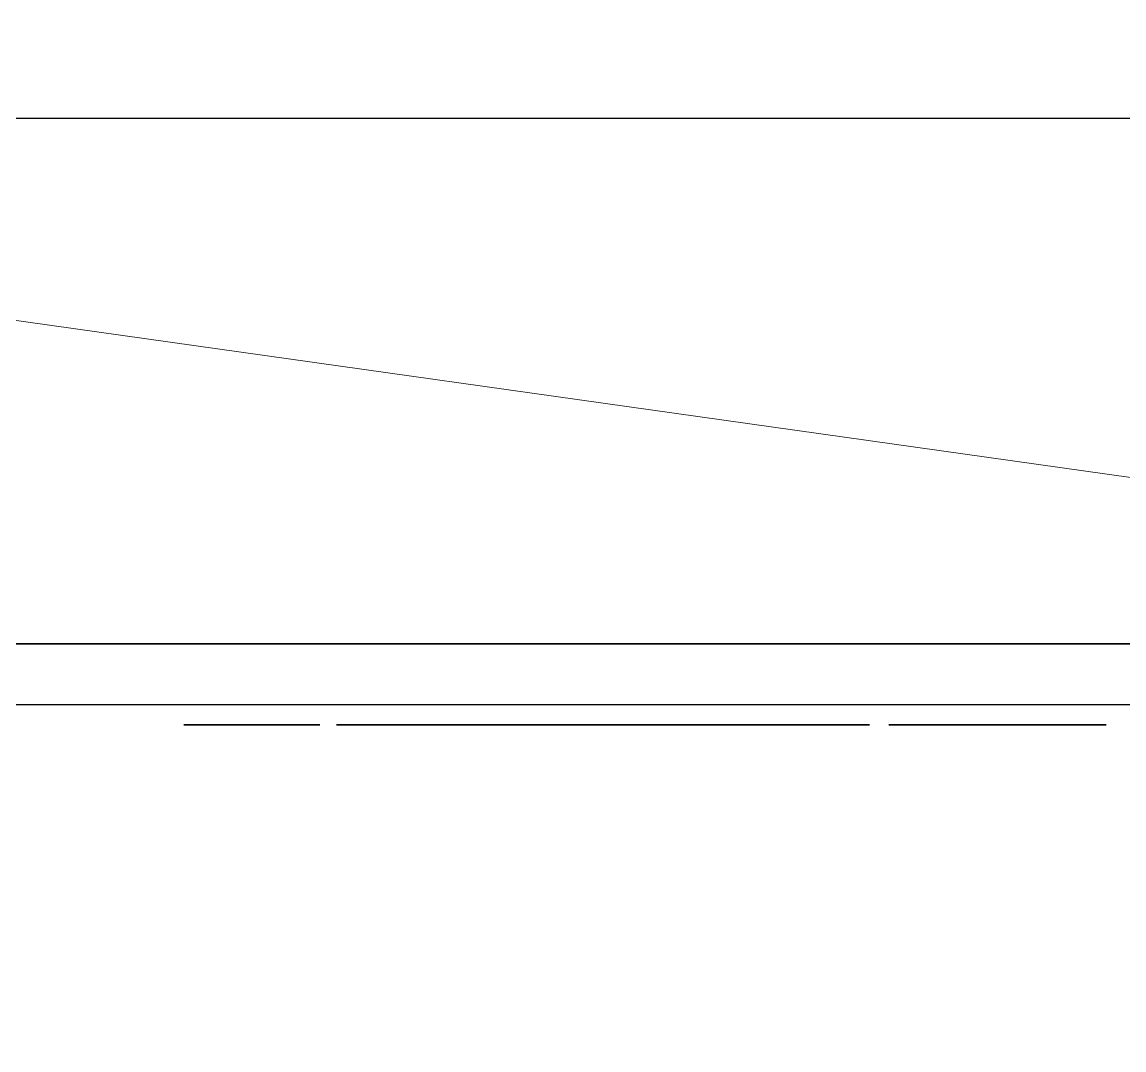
# Model space of a CAD drawing. Extents: x -225 to 1345, y -1183 to 75.
# Drawn here: x 122.6 to 212.7, y -925 to -841 of the extents above; entities that cross this region are included whole.
import ezdxf

# ---------------------------------------------------------------- set-up
doc = ezdxf.new("R2010")
doc.units = 0
doc.linetypes.add('Dash', pattern=[6, 3, -3])
for name, color, linetype in [('IQ_200_2D', 1, 'Continuous'), ('IQ_200_3D', 1, 'Continuous'), ('IQ_204_2D', 7, 'Continuous'), ('IQ_204_3D', 7, 'Continuous'), ('IQ_GRAY_3D', 252, 'Continuous'), ('IQ_WHITE_3D', 255, 'Continuous')]:
    doc.layers.add(name, color=color, linetype=linetype)

# ---------------------------------------------------------------- blocks, each defined once
blk = doc.blocks.new('RINSEV_INT')
at = {"layer": 'IQ_200_2D'}
blk.add_line((339, -848.891), (5, -848.891), dxfattribs=at)
blk.add_lwpolyline([(342, -737), (342, -867.397), (341.352, -868.683), (310.536, -891.488), (309.694, -891.8), (278.663, -891.8), (268.163, -896.8), (113.014, -896.8), (111.14, -901.3), (102.667, -901.3), (100.771, -925), (74.241, -925), (71.103, -923.893), (62.799, -917.201), (61.527, -901.3), (53.054, -901.3), (49.097, -891.8), (34.305, -891.8), (33.466, -891.489), (2.648, -868.683), (2, -867.397), (2, -737)], dxfattribs=at)
at = {"layer": 'IQ_204_2D'}
blk.add_line((278.663, -891.8), (49.097, -891.8), dxfattribs=at)
at = {"layer": 'IQ_200_3D'}
mesh = blk.add_polyface(dxfattribs=at)
corners = [(309.693, -891.8, 1785), (310.536, -891.488, 1785), (341.352, -868.683, 1785), (342, -867.397, 1785), (342, -851.891, 1785), (341.898, -851.115, 1785), (341.598, -850.391, 1785), (341.121, -849.77, 1785), (340.5, -849.293, 1785), (339.776, -848.993, 1785), (339, -848.891, 1785), (5, -848.891, 1785), (4.224, -848.993, 1785), (3.5, -849.293, 1785), (2.879, -849.77, 1785), (2.402, -850.391, 1785), (2.102, -851.115, 1785), (2, -851.891, 1785), (2, -867.397, 1785), (2.648, -868.683, 1785), (33.886, -891.8, 1785)]
mesh.append_faces([[corners[k] for k in face] for face in [(14, 12, 13)]], dxfattribs={"vtx0": -1})
mesh.append_faces([[corners[k] for k in face] for face in [(16, 11, 12), (11, 20, 0, 10)]], dxfattribs={"vtx0": -1, "vtx2": -1})
mesh.append_faces([[corners[k] for k in face] for face in [(11, 18, 19, 20), (10, 0, 1, 2), (10, 2, 3, 4)]], dxfattribs={"vtx0": -1, "vtx3": -1})
mesh.append_faces([[corners[k] for k in face] for face in [(17, 18, 11, 16)]], dxfattribs={"vtx1": -1, "vtx2": -1})
mesh.append_faces([[corners[k] for k in face] for face in [(4, 5, 6)]], dxfattribs={"vtx2": -1})
mesh.append_faces([[corners[k] for k in face] for face in [(14, 15, 16, 12), (8, 9, 10, 4), (6, 7, 8, 4)]], dxfattribs={"vtx2": -1, "vtx3": -1})
at = {"layer": 'IQ_200_3D', "lineweight": 18}
mesh = blk.add_polyface(dxfattribs=at)
corners = [(309.693, -891.8, 188), (33.886, -891.8, 188), (2.648, -868.683, 188), (2, -867.397, 188), (2, -851.891, 188), (2.102, -851.115, 188), (2.402, -850.391, 188), (2.879, -849.77, 188), (3.5, -849.293, 188), (4.224, -848.993, 188), (5, -848.891, 188), (339, -848.891, 188), (339.776, -848.993, 188), (340.5, -849.293, 188), (341.121, -849.77, 188), (341.598, -850.391, 188), (341.898, -851.115, 188), (342, -851.891, 188), (342, -867.397, 188), (341.352, -868.683, 188), (310.536, -891.488, 188)]
mesh.append_faces([[corners[k] for k in face] for face in [(9, 7, 8)]], dxfattribs={"vtx0": -1})
mesh.append_faces([[corners[k] for k in face] for face in [(5, 9, 10, 4), (0, 10, 11)]], dxfattribs={"vtx0": -1, "vtx2": -1})
mesh.append_faces([[corners[k] for k in face] for face in [(11, 19, 20, 0), (10, 0, 1, 2), (10, 2, 3, 4)]], dxfattribs={"vtx0": -1, "vtx3": -1})
mesh.append_faces([[corners[k] for k in face] for face in [(18, 19, 11, 17)]], dxfattribs={"vtx1": -1, "vtx2": -1})
mesh.append_faces([[corners[k] for k in face] for face in [(15, 16, 17)]], dxfattribs={"vtx2": -1})
mesh.append_faces([[corners[k] for k in face] for face in [(13, 14, 15, 17), (11, 12, 13, 17), (5, 6, 7, 9)]], dxfattribs={"vtx2": -1, "vtx3": -1})
mesh = blk.add_polyface(dxfattribs=at)
corners = [(339, -848.891, 1785), (339, -848.891, 188), (5, -848.891, 188), (5, -848.891, 1785)]
mesh.append_faces([[corners[k] for k in face] for face in [(0, 1, 2, 3)]])
mesh = blk.add_polyface(dxfattribs=at)
corners = [(309.693, -891.8, 1785), (33.886, -891.8, 1785), (33.886, -891.8, 188), (309.693, -891.8, 188), (67.094, -891.8, 982.98), (67.571, -891.8, 986.604), (68.97, -891.8, 989.98), (71.195, -891.8, 992.88), (74.094, -891.8, 995.105), (77.471, -891.8, 996.503), (81.094, -891.8, 996.98), (84.717, -891.8, 996.503), (88.094, -891.8, 995.105), (90.993, -891.8, 992.88), (93.218, -891.8, 989.98), (94.617, -891.8, 986.604), (95.094, -891.8, 982.98), (94.617, -891.8, 979.357), (93.218, -891.8, 975.98), (90.993, -891.8, 973.081), (88.094, -891.8, 970.856), (84.717, -891.8, 969.457), (81.094, -891.8, 968.98), (77.471, -891.8, 969.457), (74.094, -891.8, 970.856), (71.195, -891.8, 973.081), (68.97, -891.8, 975.98), (67.571, -891.8, 979.357), (95.094, -891.8, 1460.283), (94.617, -891.8, 1456.66), (93.218, -891.8, 1453.283), (90.993, -891.8, 1450.384), (88.094, -891.8, 1448.159), (84.717, -891.8, 1446.76), (81.094, -891.8, 1446.283), (77.471, -891.8, 1446.76), (74.094, -891.8, 1448.159), (71.195, -891.8, 1450.384), (68.97, -891.8, 1453.283), (67.571, -891.8, 1456.66), (67.094, -891.8, 1460.283), (67.571, -891.8, 1463.907), (68.97, -891.8, 1467.283), (71.195, -891.8, 1470.183), (74.094, -891.8, 1472.408), (77.471, -891.8, 1473.806), (81.094, -891.8, 1474.283), (84.717, -891.8, 1473.806), (88.094, -891.8, 1472.408), (90.993, -891.8, 1470.183), (93.218, -891.8, 1467.283), (94.617, -891.8, 1463.907)]
mesh.append_faces([[corners[k] for k in face] for face in [(42, 1, 41), (50, 0, 49), (48, 1, 47), (27, 2, 26), (26, 2, 25), (24, 2, 23), (18, 3, 17), (16, 0, 15)]], dxfattribs={"vtx0": -1, "vtx1": -1})
mesh.append_faces([[corners[k] for k in face] for face in [(0, 29, 15)]], dxfattribs={"vtx0": -1, "vtx1": -1, "vtx2": -1})
mesh.append_faces([[corners[k] for k in face] for face in [(4, 40, 1, 2)]], dxfattribs={"vtx0": -1, "vtx1": -1, "vtx3": -1})
mesh.append_faces([[corners[k] for k in face] for face in [(1, 42, 43), (1, 43, 44), (1, 46, 47), (48, 0, 1), (0, 50, 51), (0, 51, 28), (15, 29, 30), (2, 27, 4), (2, 21, 22), (3, 18, 19), (21, 2, 3)]], dxfattribs={"vtx0": -1, "vtx2": -1})
mesh.append_faces([[corners[k] for k in face] for face in [(45, 46, 1), (44, 45, 1), (40, 41, 1), (48, 49, 0), (28, 29, 0), (24, 25, 2), (22, 23, 2), (12, 13, 32), (20, 21, 3), (19, 20, 3), (16, 17, 3), (3, 0, 16)]], dxfattribs={"vtx1": -1, "vtx2": -1})
mesh.append_faces([[corners[k] for k in face] for face in [(39, 40, 4, 5), (37, 38, 6, 7), (35, 36, 8, 9), (36, 37, 7, 8), (38, 39, 5, 6), (33, 34, 10, 11), (32, 33, 11, 12), (30, 31, 14, 15), (31, 32, 13, 14), (34, 35, 9, 10)]], dxfattribs={"vtx1": -1, "vtx3": -1})
at = {"layer": 'IQ_200_3D', "linetype": 'Dash', "lineweight": 18, "transparency": 33554458}
mesh = blk.add_polyface(dxfattribs=at)
corners = [(309.693, -891.8, 1785), (309.693, -891.8, 188), (33.886, -891.8, 188), (33.886, -891.8, 1785)]
mesh.append_faces([[corners[k] for k in face] for face in [(0, 1, 2, 3)]])
at = {"layer": 'IQ_204_3D', "lineweight": 18}
mesh = blk.add_polyface(dxfattribs=at)
corners = [(68.505, -891.8, 1682), (72.043, -891.8, 1690.541), (80.584, -891.8, 1694.079), (266.584, -891.8, 1694.079), (275.125, -891.8, 1690.541), (278.663, -891.8, 1682), (278.663, -891.8, 1535), (275.125, -891.8, 1526.459), (266.584, -891.8, 1522.921), (80.584, -891.8, 1522.921), (72.043, -891.8, 1526.459), (68.505, -891.8, 1535)]
mesh.append_faces([[corners[k] for k in face] for face in [(9, 2, 3, 8)]], dxfattribs={"vtx0": -1, "vtx2": -1})
mesh.append_faces([[corners[k] for k in face] for face in [(0, 1, 2, 11)]], dxfattribs={"vtx2": -1})
mesh.append_faces([[corners[k] for k in face] for face in [(6, 7, 8, 3), (9, 10, 11, 2)]], dxfattribs={"vtx2": -1, "vtx3": -1})
mesh.append_faces([[corners[k] for k in face] for face in [(3, 4, 5, 6)]], dxfattribs={"vtx3": -1})
mesh = blk.add_polyface(dxfattribs=at)
corners = [(266.584, -891.8, 1522.921), (266.584, -896.8, 1533.421), (80.584, -896.8, 1533.421), (80.584, -891.8, 1522.921)]
mesh.append_faces([[corners[k] for k in face] for face in [(0, 1, 2, 3)]])
mesh = blk.add_polyface(dxfattribs=at)
corners = [(80.584, -891.8, 1694.079), (80.584, -896.8, 1683.579), (266.584, -896.8, 1683.579), (266.584, -891.8, 1694.079)]
mesh.append_faces([[corners[k] for k in face] for face in [(0, 1, 2, 3)]])
mesh = blk.add_polyface(dxfattribs=at)
corners = [(79.005, -896.8, 1558.421), (79.005, -896.8, 1535), (79.468, -896.8, 1533.884), (80.584, -896.8, 1533.421), (266.584, -896.8, 1533.421), (267.7, -896.8, 1533.884), (268.163, -896.8, 1535), (268.163, -896.8, 1558.421), (238.163, -896.8, 1558.421), (213.163, -896.8, 1548.421), (134.005, -896.8, 1548.421), (109.005, -896.8, 1558.421)]
mesh.append_faces([[corners[k] for k in face] for face in [(4, 9, 10, 3)]], dxfattribs={"vtx0": -1, "vtx2": -1})
mesh.append_faces([[corners[k] for k in face] for face in [(3, 10, 11, 0), (4, 7, 8, 9)]], dxfattribs={"vtx0": -1, "vtx3": -1})
mesh.append_faces([[corners[k] for k in face] for face in [(1, 2, 3, 0)]], dxfattribs={"vtx2": -1})
mesh.append_faces([[corners[k] for k in face] for face in [(4, 5, 6, 7)]], dxfattribs={"vtx3": -1})
mesh = blk.add_polyface(dxfattribs=at)
corners = [(79.005, -896.8, 1558.421), (109.005, -896.8, 1558.421), (134.005, -896.8, 1548.421), (213.163, -896.8, 1548.421), (238.163, -896.8, 1558.421), (268.163, -896.8, 1558.421), (268.163, -896.8, 1682), (267.7, -896.8, 1683.116), (266.584, -896.8, 1683.579), (80.584, -896.8, 1683.579), (79.468, -896.8, 1683.116), (79.005, -896.8, 1682), (126.069, -896.8, 1663.123), (220.983, -896.8, 1663.123), (220.983, -896.8, 1610.773), (126.069, -896.8, 1610.773)]
mesh.append_faces([[corners[k] for k in face] for face in [(1, 15, 0)]], dxfattribs={"vtx0": -1, "vtx1": -1})
mesh.append_faces([[corners[k] for k in face] for face in [(9, 12, 13, 8), (15, 1, 2, 14)]], dxfattribs={"vtx0": -1, "vtx2": -1})
mesh.append_faces([[corners[k] for k in face] for face in [(14, 4, 5, 6)]], dxfattribs={"vtx0": -1, "vtx3": -1})
mesh.append_faces([[corners[k] for k in face] for face in [(7, 8, 6)]], dxfattribs={"vtx1": -1})
mesh.append_faces([[corners[k] for k in face] for face in [(3, 4, 14, 2)]], dxfattribs={"vtx1": -1, "vtx2": -1})
mesh.append_faces([[corners[k] for k in face] for face in [(13, 14, 6, 8)]], dxfattribs={"vtx1": -1, "vtx2": -1, "vtx3": -1})
mesh.append_faces([[corners[k] for k in face] for face in [(15, 12, 11, 0)]], dxfattribs={"vtx1": -1, "vtx3": -1})
mesh.append_faces([[corners[k] for k in face] for face in [(9, 10, 11, 12)]], dxfattribs={"vtx2": -1, "vtx3": -1})
at = {"layer": 'IQ_GRAY_3D', "lineweight": 18}
mesh = blk.add_polyface(dxfattribs=at)
corners = [(126.069, -896.8, 1610.773), (220.983, -896.8, 1610.773), (220.983, -896.8, 1663.123), (126.069, -896.8, 1663.123)]
mesh.append_faces([[corners[k] for k in face] for face in [(0, 1, 2, 3)]])
at = {"layer": 'IQ_WHITE_3D'}
mesh = blk.add_polyface(dxfattribs=at)
corners = [(137.922, -898.444, 1576.005), (137.922, -898.444, 1578.843), (135.856, -898.444, 1580.787), (135.856, -898.444, 1572.128), (143.292, -898.444, 1580.787), (143.292, -898.444, 1578.843), (137.922, -898.444, 1572.338), (137.922, -898.444, 1574.055), (137.967, -898.444, 1571.959), (135.97, -898.444, 1571.263), (142.971, -898.444, 1576.005), (142.971, -898.444, 1574.055), (138.101, -898.444, 1571.6), (136.304, -898.444, 1570.457), (138.314, -898.444, 1571.283), (136.835, -898.444, 1569.765), (137.527, -898.444, 1569.234), (138.596, -898.444, 1571.026), (138.333, -898.444, 1568.9), (138.931, -898.444, 1570.841), (139.299, -898.444, 1570.74), (139.197, -898.444, 1568.787), (143.436, -898.444, 1568.787), (139.681, -898.444, 1570.729), (143.436, -898.444, 1570.729), (146.971, -898.444, 1568.787), (146.971, -898.444, 1580.787), (144.904, -898.444, 1580.787), (144.904, -898.444, 1568.787), (150.441, -898.444, 1574.072), (148.535, -898.444, 1574.701), (148.329, -898.444, 1573.67), (148.376, -898.444, 1572.619), (150.389, -898.444, 1572.619), (148.515, -898.444, 1571.558), (150.416, -898.444, 1572.155), (138.3, -898.444, 1563.648), (137.986, -898.444, 1563.77), (138.51, -898.444, 1561.37), (138.745, -898.444, 1561.612), (138.575, -898.444, 1563.454), (138.914, -898.444, 1561.904), (138.223, -898.444, 1561.193), (137.651, -898.444, 1563.812), (137.902, -898.444, 1561.091), (138.945, -898.444, 1562.895), (138.795, -898.444, 1563.197), (139.006, -898.444, 1562.229), (139.017, -898.444, 1562.566), (136.905, -898.444, 1561.091), (136.003, -898.444, 1563.812), (136.003, -898.444, 1559.662), (136.905, -898.444, 1559.662), (144.838, -898.444, 1563.634), (144.512, -898.444, 1563.767), (145.01, -898.444, 1561.412), (145.12, -898.444, 1563.422), (144.163, -898.444, 1563.812), (144.261, -898.444, 1561.091), (145.479, -898.444, 1562.822), (145.338, -898.444, 1563.145), (145.532, -898.444, 1562.474), (145.401, -898.444, 1561.879), (145.503, -898.444, 1562.168), (145.234, -898.444, 1561.622), (143.388, -898.444, 1561.091), (142.486, -898.444, 1563.812), (142.486, -898.444, 1559.662), (143.388, -898.444, 1559.662), (144.858, -898.444, 1559.662), (145.826, -898.444, 1559.662), (149.803, -898.444, 1562.091), (149.258, -898.444, 1562.814), (149.043, -898.444, 1562.295), (149.757, -898.444, 1561.737), (148.969, -898.444, 1561.737), (149.803, -898.444, 1561.383), (149.043, -898.444, 1561.179)]
mesh.append_faces([[corners[k] for k in face] for face in [(25, 26, 27, 28)]])
mesh.append_faces([[corners[k] for k in face] for face in [(44, 43, 49), (58, 57, 65)]], dxfattribs={"vtx0": -1, "vtx1": -1})
mesh.append_faces([[corners[k] for k in face] for face in [(9, 12, 8), (13, 14, 12, 9), (14, 13, 15), (29, 30, 31), (42, 37, 43, 44), (55, 60, 56), (71, 72, 73, 74), (75, 76, 74, 73), (76, 75, 77)]], dxfattribs={"vtx0": -1, "vtx2": -1})
mesh.append_faces([[corners[k] for k in face] for face in [(3, 6, 7, 0), (55, 54, 57, 58)]], dxfattribs={"vtx0": -1, "vtx2": -1, "vtx3": -1})
mesh.append_faces([[corners[k] for k in face] for face in [(49, 43, 50, 51), (65, 57, 66, 67)]], dxfattribs={"vtx0": -1, "vtx3": -1})
mesh.append_faces([[corners[k] for k in face] for face in [(4, 2, 1, 5), (10, 0, 7, 11), (45, 46, 47, 48)]], dxfattribs={"vtx1": -1})
mesh.append_faces([[corners[k] for k in face] for face in [(42, 38, 37), (53, 54, 55, 56), (59, 60, 55, 61), (55, 64, 61)]], dxfattribs={"vtx1": -1, "vtx2": -1})
mesh.append_faces([[corners[k] for k in face] for face in [(31, 32, 33, 29)]], dxfattribs={"vtx1": -1, "vtx2": -1, "vtx3": -1})
mesh.append_faces([[corners[k] for k in face] for face in [(0, 1, 2, 3), (8, 6, 3, 9), (15, 16, 17, 14), (16, 18, 19, 17), (20, 19, 18, 21), (21, 22, 23, 20), (32, 34, 35, 33), (36, 37, 38, 39), (40, 36, 39, 41), (46, 40, 41, 47)]], dxfattribs={"vtx1": -1, "vtx3": -1})
mesh.append_faces([[corners[k] for k in face] for face in [(22, 24, 23), (51, 52, 49), (62, 63, 61, 64), (67, 68, 65), (69, 70, 55, 58)]], dxfattribs={"vtx2": -1})
mesh = blk.add_polyface(dxfattribs=at)
corners = [(151.86, -898.444, 1575.804), (152.424, -898.444, 1575.951), (151.446, -898.444, 1577.528), (150.48, -898.444, 1577.109), (153.007, -898.444, 1575.953), (152.483, -898.444, 1577.704), (153.485, -898.444, 1577.696), (149.643, -898.444, 1576.473), (151.351, -898.444, 1575.521), (150.618, -898.444, 1574.627), (148.982, -898.444, 1575.654), (148.535, -898.444, 1574.701), (150.441, -898.444, 1574.072), (150.928, -898.444, 1575.12), (153.451, -898.444, 1575.927), (154.459, -898.444, 1577.456), (155.095, -898.444, 1574.072), (150.389, -898.444, 1572.619), (157.172, -898.444, 1572.619), (150.549, -898.444, 1571.71), (150.416, -898.444, 1572.155), (148.515, -898.444, 1571.558), (148.925, -898.444, 1570.57), (150.78, -898.444, 1571.307), (149.576, -898.444, 1569.721), (151.097, -898.444, 1570.968), (150.424, -898.444, 1569.07), (151.484, -898.444, 1570.711), (151.412, -898.444, 1568.661), (151.919, -898.444, 1570.549), (153.411, -898.444, 1570.325), (152.651, -898.444, 1570.343), (152.473, -898.444, 1568.521), (153.619, -898.444, 1568.561), (150.441, -898.444, 1562.922), (150.771, -898.444, 1563.058), (150.567, -898.444, 1563.819), (150.047, -898.444, 1563.603), (151.125, -898.444, 1563.105), (151.125, -898.444, 1563.892), (151.479, -898.444, 1563.058), (149.6, -898.444, 1563.261), (150.157, -898.444, 1562.704), (149.258, -898.444, 1562.814), (149.803, -898.444, 1562.091), (149.94, -898.444, 1562.421), (151.809, -898.444, 1562.922), (151.683, -898.444, 1563.819), (152.202, -898.444, 1563.603), (152.092, -898.444, 1562.704), (152.649, -898.444, 1563.261), (152.309, -898.444, 1562.421), (152.991, -898.444, 1562.814), (152.446, -898.444, 1562.091), (153.207, -898.444, 1562.295), (153.28, -898.444, 1561.737), (152.493, -898.444, 1561.737), (153.207, -898.444, 1561.179), (152.446, -898.444, 1561.383), (149.258, -898.444, 1560.659), (149.94, -898.444, 1561.053), (149.803, -898.444, 1561.383), (149.043, -898.444, 1561.179), (150.157, -898.444, 1560.769), (149.6, -898.444, 1560.213), (150.047, -898.444, 1559.87), (150.441, -898.444, 1560.552), (150.567, -898.444, 1559.655), (150.771, -898.444, 1560.415), (151.125, -898.444, 1559.581), (151.125, -898.444, 1560.369), (152.309, -898.444, 1561.053), (152.092, -898.444, 1560.769), (152.649, -898.444, 1560.213), (152.991, -898.444, 1560.659), (151.809, -898.444, 1560.552), (152.202, -898.444, 1559.87), (151.683, -898.444, 1559.655), (151.479, -898.444, 1560.415)]
mesh.append_faces([[corners[k] for k in face] for face in [(5, 4, 6), (47, 46, 48), (63, 65, 66), (64, 60, 59)]], dxfattribs={"vtx0": -1, "vtx1": -1})
mesh.append_faces([[corners[k] for k in face] for face in [(9, 10, 11, 12), (14, 15, 6, 4), (23, 22, 24, 25), (25, 24, 26, 27), (28, 29, 27, 26), (22, 23, 19), (38, 39, 36, 35), (39, 38, 40), (43, 44, 45), (49, 50, 48, 46), (51, 52, 50, 49), (53, 54, 52, 51), (59, 60, 61, 62), (67, 68, 66, 65), (68, 67, 69, 70), (77, 78, 70, 69), (78, 77, 76, 75)]], dxfattribs={"vtx0": -1, "vtx2": -1})
mesh.append_faces([[corners[k] for k in face] for face in [(9, 13, 10)]], dxfattribs={"vtx1": -1, "vtx2": -1})
mesh.append_faces([[corners[k] for k in face] for face in [(0, 1, 2, 3), (1, 4, 5, 2), (3, 7, 8, 0), (13, 8, 7, 10), (16, 12, 17, 18), (19, 20, 21, 22), (30, 31, 32, 33), (31, 29, 28, 32), (34, 35, 36, 37), (37, 41, 42, 34), (45, 42, 41, 43), (40, 46, 47, 39), (55, 54, 53, 56), (57, 55, 56, 58), (63, 60, 64, 65), (71, 72, 73, 74), (74, 57, 58, 71), (72, 75, 76, 73)]], dxfattribs={"vtx1": -1, "vtx3": -1})
mesh = blk.add_polyface(dxfattribs=at)
corners = [(154.459, -898.444, 1577.456), (153.451, -898.444, 1575.927), (153.879, -898.444, 1575.803), (154.268, -898.444, 1575.586), (155.35, -898.444, 1576.998), (154.599, -898.444, 1575.288), (156.111, -898.444, 1576.345), (154.855, -898.444, 1574.924), (156.7, -898.444, 1575.534), (157.085, -898.444, 1574.608), (155.023, -898.444, 1574.511), (155.095, -898.444, 1574.072), (157.245, -898.444, 1573.618), (157.172, -898.444, 1572.619), (154.826, -898.444, 1570.845), (154.151, -898.444, 1570.496), (155.744, -898.444, 1569.385), (156.618, -898.444, 1570.127), (155.394, -898.444, 1571.351), (154.728, -898.444, 1568.854), (153.411, -898.444, 1570.325), (153.619, -898.444, 1568.561), (160.814, -898.444, 1574.818), (161.211, -898.444, 1575.239), (159.905, -898.444, 1576.663), (159.161, -898.444, 1575.865), (161.691, -898.444, 1575.561), (160.814, -898.444, 1577.265), (161.838, -898.444, 1577.64), (162.415, -898.444, 1575.823), (158.624, -898.444, 1574.916), (158.322, -898.444, 1573.868), (160.346, -898.444, 1573.768), (160.52, -898.444, 1574.32), (160.299, -898.444, 1573.191), (158.308, -898.444, 1572.676), (163.182, -898.444, 1575.889), (163.931, -898.444, 1577.701), (162.922, -898.444, 1577.765), (158.596, -898.444, 1571.52), (160.381, -898.444, 1572.619), (160.587, -898.444, 1571.963), (159.166, -898.444, 1570.473), (160.951, -898.444, 1571.38), (159.982, -898.444, 1569.604), (161.449, -898.444, 1570.907), (160.991, -898.444, 1568.969), (162.05, -898.444, 1570.574), (164.485, -898.444, 1568.79), (164.067, -898.444, 1570.579), (163.403, -898.444, 1570.405), (163.317, -898.444, 1568.548), (162.127, -898.444, 1568.61), (162.715, -898.444, 1570.403), (159.415, -898.444, 1563.812), (156.823, -898.444, 1563.812), (157.703, -898.444, 1562.918), (159.415, -898.444, 1562.918), (157.703, -898.444, 1562.042), (156.823, -898.444, 1559.662), (157.703, -898.444, 1559.662), (157.703, -898.444, 1561.112), (159.265, -898.444, 1561.112), (159.265, -898.444, 1562.042), (163.768, -898.444, 1562.211), (163.768, -898.444, 1563.028), (162.915, -898.444, 1563.812), (162.915, -898.444, 1561.01), (163.749, -898.444, 1561.223), (163.768, -898.444, 1561.427), (163.78, -898.444, 1561.021), (162.945, -898.444, 1560.711), (163.859, -898.444, 1560.832), (163.041, -898.444, 1560.428), (163.198, -898.444, 1560.172), (163.98, -898.444, 1560.668), (164.138, -898.444, 1560.537), (163.409, -898.444, 1559.959), (163.662, -898.444, 1559.798), (163.944, -898.444, 1559.699)]
mesh.append_faces([[corners[k] for k in face] for face in [(58, 61, 62, 63)]], dxfattribs={"vtx0": -1})
mesh.append_faces([[corners[k] for k in face] for face in [(53, 51, 50)]], dxfattribs={"vtx0": -1, "vtx1": -1})
mesh.append_faces([[corners[k] for k in face] for face in [(0, 1, 2), (3, 4, 0, 2), (5, 6, 4, 3), (7, 8, 6, 5), (8, 7, 10), (20, 21, 19), (36, 37, 38, 29), (43, 42, 44, 45), (45, 44, 46, 47), (42, 43, 41), (48, 49, 50, 51), (47, 46, 52), (72, 73, 74, 75), (75, 74, 77, 76)]], dxfattribs={"vtx0": -1, "vtx2": -1})
mesh.append_faces([[corners[k] for k in face] for face in [(67, 68, 69, 64)]], dxfattribs={"vtx0": -1, "vtx2": -1, "vtx3": -1})
mesh.append_faces([[corners[k] for k in face] for face in [(76, 77, 78, 79)]], dxfattribs={"vtx0": -1, "vtx3": -1})
mesh.append_faces([[corners[k] for k in face] for face in [(18, 14, 17), (54, 55, 56, 57)]], dxfattribs={"vtx1": -1})
mesh.append_faces([[corners[k] for k in face] for face in [(12, 9, 11, 13), (38, 28, 29)]], dxfattribs={"vtx1": -1, "vtx2": -1})
mesh.append_faces([[corners[k] for k in face] for face in [(9, 8, 10, 11), (14, 15, 16, 17), (19, 16, 15, 20), (22, 23, 24, 25), (23, 26, 27, 24), (28, 27, 26, 29), (30, 31, 32, 33), (33, 22, 25, 30), (34, 32, 31, 35), (35, 39, 40, 34), (41, 40, 39, 42), (52, 51, 53, 47), (58, 56, 55, 59), (64, 65, 66, 67), (70, 68, 67, 71), (72, 70, 71, 73)]], dxfattribs={"vtx1": -1, "vtx3": -1})
mesh.append_faces([[corners[k] for k in face] for face in [(59, 60, 61, 58)]], dxfattribs={"vtx2": -1, "vtx3": -1})
mesh = blk.add_polyface(dxfattribs=at)
corners = [(163.94, -898.444, 1575.755), (164.9, -898.444, 1577.413), (163.931, -898.444, 1577.701), (163.182, -898.444, 1575.889), (164.638, -898.444, 1575.431), (165.78, -898.444, 1576.916), (165.229, -898.444, 1574.937), (166.527, -898.444, 1576.235), (164.667, -898.444, 1570.914), (164.067, -898.444, 1570.579), (165.553, -898.444, 1569.318), (166.454, -898.444, 1570.099), (165.163, -898.444, 1571.389), (164.485, -898.444, 1568.79), (169.864, -898.444, 1580.787), (167.797, -898.444, 1580.787), (169.864, -898.444, 1577.466), (167.797, -898.444, 1572.586), (169.864, -898.444, 1575.588), (169.864, -898.444, 1572.619), (167.975, -898.444, 1571.356), (169.963, -898.444, 1571.848), (169.869, -898.444, 1572.227), (170.141, -898.444, 1571.499), (168.436, -898.444, 1570.201), (170.393, -898.444, 1571.2), (168.948, -898.444, 1569.637), (169.569, -898.444, 1569.196), (170.706, -898.444, 1570.966), (170.27, -898.444, 1568.898), (171.045, -898.444, 1570.811), (165.541, -898.444, 1563.812), (162.915, -898.444, 1563.812), (163.768, -898.444, 1563.028), (165.541, -898.444, 1563.028), (163.768, -898.444, 1562.211), (163.768, -898.444, 1561.427), (165.426, -898.444, 1561.427), (165.426, -898.444, 1562.211), (164.322, -898.444, 1560.449), (164.242, -898.444, 1559.665), (165.582, -898.444, 1559.665), (165.582, -898.444, 1560.449), (164.138, -898.444, 1560.537), (163.944, -898.444, 1559.699), (170.099, -898.444, 1562.952), (169.552, -898.444, 1563.55), (169.308, -898.444, 1563.324), (170.052, -898.444, 1562.873), (169.203, -898.444, 1563.068), (170.027, -898.444, 1562.785), (170.15, -898.444, 1563.834), (169.837, -898.444, 1563.723), (170.241, -898.444, 1563.065), (170.328, -898.444, 1563.092), (170.163, -898.444, 1563.017), (169.159, -898.444, 1562.794), (170.023, -898.444, 1562.693), (169.178, -898.444, 1562.517), (169.259, -898.444, 1562.252), (170.041, -898.444, 1562.603), (169.398, -898.444, 1562.011), (170.081, -898.444, 1562.521), (169.588, -898.444, 1561.809), (170.14, -898.444, 1562.451), (170.214, -898.444, 1562.397), (169.818, -898.444, 1561.655), (170.419, -898.444, 1563.098), (170.662, -898.444, 1563.07), (170.48, -898.444, 1563.881), (170.33, -898.444, 1561.485), (170.769, -898.444, 1562.186), (170.298, -898.444, 1562.362), (169.668, -898.444, 1560.884), (169.584, -898.444, 1561.076), (168.858, -898.444, 1560.737), (169.012, -898.444, 1560.39), (169.79, -898.444, 1560.715), (169.244, -898.444, 1560.09), (169.946, -898.444, 1560.576), (169.541, -898.444, 1559.852), (170.127, -898.444, 1560.472), (169.853, -898.444, 1559.7), (170.317, -898.444, 1560.399), (170.189, -898.444, 1559.613), (170.536, -898.444, 1559.596), (170.518, -898.444, 1560.373)]
mesh.append_faces([[corners[k] for k in face] for face in [(35, 36, 37, 38), (39, 40, 41, 42)]], dxfattribs={"vtx0": -1})
mesh.append_faces([[corners[k] for k in face] for face in [(18, 17, 19), (19, 17, 22), (67, 51, 54), (65, 66, 72)]], dxfattribs={"vtx0": -1, "vtx1": -1})
mesh.append_faces([[corners[k] for k in face] for face in [(17, 18, 16, 15)]], dxfattribs={"vtx0": -1, "vtx1": -1, "vtx2": -1})
mesh.append_faces([[corners[k] for k in face] for face in [(0, 1, 2, 3), (4, 5, 1, 0), (9, 13, 10), (20, 21, 22, 17), (27, 28, 25, 26), (28, 27, 29, 30), (45, 46, 47, 48), (48, 47, 49, 50), (55, 52, 46, 45), (50, 49, 56, 57), (57, 56, 58), (70, 71, 72, 66), (52, 55, 53)]], dxfattribs={"vtx0": -1, "vtx2": -1})
mesh.append_faces([[corners[k] for k in face] for face in [(12, 8, 11), (14, 15, 16), (31, 32, 33, 34)]], dxfattribs={"vtx1": -1})
mesh.append_faces([[corners[k] for k in face] for face in [(8, 9, 10, 11), (23, 21, 20, 24), (25, 23, 24, 26), (39, 43, 44, 40), (51, 52, 53, 54), (58, 59, 60, 57), (59, 61, 62, 60), (61, 63, 64, 62), (65, 64, 63, 66), (67, 68, 69, 51), (77, 73, 76, 78), (79, 77, 78, 80), (81, 79, 80, 82), (83, 81, 82, 84), (84, 85, 86, 83)]], dxfattribs={"vtx1": -1, "vtx3": -1})
mesh.append_faces([[corners[k] for k in face] for face in [(6, 7, 5, 4)]], dxfattribs={"vtx2": -1})
mesh.append_faces([[corners[k] for k in face] for face in [(73, 74, 75, 76)]], dxfattribs={"vtx3": -1})
mesh = blk.add_polyface(dxfattribs=at)
corners = [(183.526, -898.444, 1604.523), (163.526, -898.444, 1604.523), (163.526, -898.444, 1584.55), (183.526, -898.444, 1584.55), (176.197, -898.444, 1585.572), (176.197, -898.444, 1603.543), (178.371, -898.444, 1602.559), (180.228, -898.444, 1601.059), (181.647, -898.444, 1599.139), (182.537, -898.444, 1596.925), (182.84, -898.444, 1594.557), (182.537, -898.444, 1592.19), (181.647, -898.444, 1589.975), (180.228, -898.444, 1588.056), (178.371, -898.444, 1586.556), (175.283, -898.444, 1602.241), (174.74, -898.444, 1600.375), (173.794, -898.444, 1598.677), (172.493, -898.444, 1597.234), (170.901, -898.444, 1596.119), (169.1, -898.444, 1595.388), (167.181, -898.444, 1595.078), (164.208, -898.444, 1595.078), (164.617, -898.444, 1597.293), (165.552, -898.444, 1599.343), (166.956, -898.444, 1601.105), (168.746, -898.444, 1602.473), (170.814, -898.444, 1603.366), (173.038, -898.444, 1603.729), (175.283, -898.444, 1603.543), (167.181, -898.444, 1594.036), (169.1, -898.444, 1593.727), (170.901, -898.444, 1592.996), (172.493, -898.444, 1591.88), (173.794, -898.444, 1590.437), (174.74, -898.444, 1588.739), (175.283, -898.444, 1586.873), (175.283, -898.444, 1585.341), (173.022, -898.444, 1585.217), (170.797, -898.444, 1585.635), (168.735, -898.444, 1586.569), (166.955, -898.444, 1587.967), (165.558, -898.444, 1589.748), (164.624, -898.444, 1591.811), (164.208, -898.444, 1594.036)]
mesh.append_faces([[corners[k] for k in face] for face in [(14, 3, 13), (41, 2, 40), (39, 2, 38), (9, 0, 8), (7, 0, 6), (6, 0, 5), (15, 5, 29), (21, 30, 20), (24, 1, 23)]], dxfattribs={"vtx0": -1, "vtx1": -1})
mesh.append_faces([[corners[k] for k in face] for face in [(4, 37, 3)]], dxfattribs={"vtx0": -1, "vtx1": -1, "vtx2": -1})
mesh.append_faces([[corners[k] for k in face] for face in [(3, 14, 4), (3, 37, 38, 2), (4, 36, 37), (17, 33, 34, 16), (3, 10, 11), (2, 41, 42), (2, 42, 43), (19, 32, 33, 18), (19, 31, 32), (20, 30, 31, 19), (0, 7, 8), (16, 4, 5, 15), (10, 3, 0), (1, 25, 26), (28, 0, 1)]], dxfattribs={"vtx0": -1, "vtx2": -1})
mesh.append_faces([[corners[k] for k in face] for face in [(12, 13, 3), (11, 12, 3), (39, 40, 2), (43, 44, 2), (9, 10, 0), (17, 18, 33), (22, 23, 1), (27, 28, 1), (26, 27, 1), (24, 25, 1), (34, 35, 16)]], dxfattribs={"vtx1": -1, "vtx2": -1})
mesh.append_faces([[corners[k] for k in face] for face in [(35, 36, 4, 16), (1, 2, 44, 22), (28, 29, 5, 0)]], dxfattribs={"vtx1": -1, "vtx2": -1, "vtx3": -1})
mesh.append_faces([[corners[k] for k in face] for face in [(44, 30, 21, 22)]], dxfattribs={"vtx1": -1, "vtx3": -1})
mesh = blk.add_polyface(dxfattribs=at)
corners = [(171.741, -898.444, 1577.466), (169.864, -898.444, 1577.466), (169.864, -898.444, 1575.588), (171.741, -898.444, 1575.588), (171.018, -898.444, 1568.758), (171.408, -898.444, 1570.728), (171.045, -898.444, 1570.811), (170.27, -898.444, 1568.898), (171.78, -898.444, 1568.781), (171.78, -898.444, 1570.718), (175.53, -898.444, 1577.466), (173.48, -898.444, 1577.466), (175.53, -898.444, 1576.215), (175.596, -898.444, 1573.932), (175.53, -898.444, 1573.349), (176.684, -898.444, 1575.376), (175.994, -898.444, 1576.791), (176.105, -898.444, 1574.981), (173.48, -898.444, 1568.787), (175.53, -898.444, 1568.787), (175.791, -898.444, 1574.485), (176.316, -898.444, 1562.952), (175.77, -898.444, 1563.55), (175.526, -898.444, 1563.324), (176.27, -898.444, 1562.873), (175.421, -898.444, 1563.068), (176.244, -898.444, 1562.785), (176.38, -898.444, 1563.017), (176.054, -898.444, 1563.723), (175.376, -898.444, 1562.794), (176.24, -898.444, 1562.693), (175.395, -898.444, 1562.517), (175.476, -898.444, 1562.252), (176.259, -898.444, 1562.603), (175.615, -898.444, 1562.011), (176.299, -898.444, 1562.521), (175.805, -898.444, 1561.809), (176.357, -898.444, 1562.451), (176.431, -898.444, 1562.397), (176.036, -898.444, 1561.655), (175.885, -898.444, 1560.884), (175.801, -898.444, 1561.076), (175.075, -898.444, 1560.737), (175.23, -898.444, 1560.39), (176.008, -898.444, 1560.715), (175.462, -898.444, 1560.09), (176.163, -898.444, 1560.576), (175.758, -898.444, 1559.852), (176.345, -898.444, 1560.472), (176.07, -898.444, 1559.7), (171.176, -898.444, 1563.737), (170.837, -898.444, 1563.851), (170.662, -898.444, 1563.07), (170.89, -898.444, 1562.985), (171.726, -898.444, 1563.286), (171.478, -898.444, 1563.545), (171.091, -898.444, 1562.846), (171.252, -898.444, 1562.663), (170.48, -898.444, 1563.881), (170.815, -898.444, 1561.25), (171.228, -898.444, 1561.981), (170.769, -898.444, 1562.186), (170.33, -898.444, 1561.485), (170.916, -898.444, 1561.205), (171.477, -898.444, 1561.834), (170.719, -898.444, 1560.395), (170.518, -898.444, 1560.373), (170.536, -898.444, 1559.596), (170.967, -898.444, 1559.66), (171.695, -898.444, 1561.644), (171.003, -898.444, 1561.136), (171.07, -898.444, 1561.047), (171.111, -898.444, 1560.944), (171.874, -898.444, 1561.416), (172.011, -898.444, 1560.852), (171.973, -898.444, 1561.142), (171.124, -898.444, 1560.834), (171.985, -898.444, 1560.561), (171.066, -898.444, 1560.621), (170.998, -898.444, 1560.533), (171.751, -898.444, 1560.029), (171.897, -898.444, 1560.282), (170.91, -898.444, 1560.465), (171.377, -898.444, 1559.807), (171.109, -898.444, 1560.723)]
mesh.append_faces([[corners[k] for k in face] for face in [(20, 12, 13), (78, 81, 84)]], dxfattribs={"vtx0": -1, "vtx1": -1})
mesh.append_faces([[corners[k] for k in face] for face in [(13, 12, 11, 14)]], dxfattribs={"vtx0": -1, "vtx1": -1, "vtx2": -1})
mesh.append_faces([[corners[k] for k in face] for face in [(4, 5, 6, 7), (15, 16, 12, 17), (21, 22, 23, 24), (24, 23, 25, 26), (27, 28, 22, 21), (26, 25, 29, 30), (30, 29, 31), (59, 60, 61, 62), (63, 64, 60, 59), (64, 63, 70), (77, 76, 84, 81)]], dxfattribs={"vtx0": -1, "vtx2": -1})
mesh.append_faces([[corners[k] for k in face] for face in [(0, 1, 2, 3), (10, 11, 12), (54, 55, 56, 57)]], dxfattribs={"vtx1": -1})
mesh.append_faces([[corners[k] for k in face] for face in [(20, 17, 12), (51, 58, 52), (74, 75, 76, 77)]], dxfattribs={"vtx1": -1, "vtx2": -1})
mesh.append_faces([[corners[k] for k in face] for face in [(31, 32, 33, 30), (32, 34, 35, 33), (34, 36, 37, 35), (38, 37, 36, 39), (44, 40, 43, 45), (46, 44, 45, 47), (48, 46, 47, 49), (50, 51, 52, 53), (55, 50, 53, 56), (65, 66, 67, 68), (69, 64, 70, 71), (71, 72, 73, 69), (75, 73, 72, 76), (78, 79, 80, 81), (79, 82, 83, 80), (82, 65, 68, 83)]], dxfattribs={"vtx1": -1, "vtx3": -1})
mesh.append_faces([[corners[k] for k in face] for face in [(8, 9, 5, 4), (18, 19, 14, 11)]], dxfattribs={"vtx2": -1})
mesh.append_faces([[corners[k] for k in face] for face in [(40, 41, 42, 43)]], dxfattribs={"vtx3": -1})
mesh = blk.add_polyface(dxfattribs=at)
corners = [(176.585, -898.444, 1577.238), (175.994, -898.444, 1576.791), (177.343, -898.444, 1575.617), (177.266, -898.444, 1577.527), (178.734, -898.444, 1577.575), (177.997, -898.444, 1577.642), (178.04, -898.444, 1575.689), (178.734, -898.444, 1575.588), (176.684, -898.444, 1575.376), (181.489, -898.444, 1577.108), (180.536, -898.444, 1576.377), (181.817, -898.444, 1575.096), (182.395, -898.444, 1575.539), (181.096, -898.444, 1573.846), (179.805, -898.444, 1575.424), (179.346, -898.444, 1574.315), (181.001, -898.444, 1573.125), (181.374, -898.444, 1574.518), (179.189, -898.444, 1573.125), (181.096, -898.444, 1572.403), (179.346, -898.444, 1571.934), (179.805, -898.444, 1570.825), (181.374, -898.444, 1571.731), (181.817, -898.444, 1571.154), (180.536, -898.444, 1569.872), (181.489, -898.444, 1569.142), (182.395, -898.444, 1570.711), (176.368, -898.444, 1563.834), (176.054, -898.444, 1563.723), (176.458, -898.444, 1563.065), (176.545, -898.444, 1563.092), (176.637, -898.444, 1563.098), (176.879, -898.444, 1563.07), (176.697, -898.444, 1563.881), (177.394, -898.444, 1563.737), (177.054, -898.444, 1563.851), (177.107, -898.444, 1562.985), (177.943, -898.444, 1563.286), (177.696, -898.444, 1563.545), (177.308, -898.444, 1562.846), (177.469, -898.444, 1562.663), (176.547, -898.444, 1561.485), (176.986, -898.444, 1562.186), (176.516, -898.444, 1562.362), (176.036, -898.444, 1561.655), (176.431, -898.444, 1562.397), (177.032, -898.444, 1561.25), (177.445, -898.444, 1561.981), (177.134, -898.444, 1561.205), (177.695, -898.444, 1561.834), (176.38, -898.444, 1563.017), (176.534, -898.444, 1560.399), (176.345, -898.444, 1560.472), (176.07, -898.444, 1559.7), (176.407, -898.444, 1559.613), (176.753, -898.444, 1559.596), (176.735, -898.444, 1560.373), (176.937, -898.444, 1560.395), (177.184, -898.444, 1559.66), (177.913, -898.444, 1561.644), (177.221, -898.444, 1561.136), (177.287, -898.444, 1561.047), (177.328, -898.444, 1560.944), (178.092, -898.444, 1561.416), (178.228, -898.444, 1560.852), (178.191, -898.444, 1561.142), (177.342, -898.444, 1560.834), (178.202, -898.444, 1560.561), (177.283, -898.444, 1560.621), (177.215, -898.444, 1560.533), (177.969, -898.444, 1560.029), (178.114, -898.444, 1560.282), (177.127, -898.444, 1560.465), (177.594, -898.444, 1559.807), (177.326, -898.444, 1560.723), (182.603, -898.444, 1559.665), (182.603, -898.444, 1563.812), (181.751, -898.444, 1563.812), (181.751, -898.444, 1559.665)]
mesh.append_faces([[corners[k] for k in face] for face in [(75, 76, 77, 78)]])
mesh.append_faces([[corners[k] for k in face] for face in [(2, 1, 8), (23, 25, 26), (24, 22, 21), (31, 27, 30), (45, 44, 43), (68, 71, 74)]], dxfattribs={"vtx0": -1, "vtx1": -1})
mesh.append_faces([[corners[k] for k in face] for face in [(3, 2, 6, 5), (13, 14, 15, 16), (14, 13, 17), (18, 19, 16, 15), (19, 18, 20), (21, 22, 19, 20), (41, 42, 43, 44), (46, 47, 42, 41), (48, 49, 47, 46), (28, 50, 29), (49, 48, 60), (67, 66, 74, 71)]], dxfattribs={"vtx0": -1, "vtx2": -1})
mesh.append_faces([[corners[k] for k in face] for face in [(4, 5, 6, 7), (37, 38, 39, 40)]], dxfattribs={"vtx1": -1})
mesh.append_faces([[corners[k] for k in face] for face in [(0, 1, 2, 3), (35, 33, 32), (64, 65, 66, 67)]], dxfattribs={"vtx1": -1, "vtx2": -1})
mesh.append_faces([[corners[k] for k in face] for face in [(9, 10, 11, 12), (17, 11, 10, 14), (23, 22, 24, 25), (27, 28, 29, 30), (31, 32, 33, 27), (34, 35, 32, 36), (38, 34, 36, 39), (51, 52, 53, 54), (54, 55, 56, 51), (57, 56, 55, 58), (59, 49, 60, 61), (61, 62, 63, 59), (65, 63, 62, 66), (68, 69, 70, 71), (69, 72, 73, 70), (72, 57, 58, 73)]], dxfattribs={"vtx1": -1, "vtx3": -1})
mesh = blk.add_polyface(dxfattribs=at)
corners = [(183.067, -898.444, 1575.817), (182.598, -898.444, 1577.567), (181.489, -898.444, 1577.108), (182.395, -898.444, 1575.539), (183.788, -898.444, 1575.912), (183.788, -898.444, 1577.724), (184.51, -898.444, 1575.817), (185.182, -898.444, 1575.539), (184.979, -898.444, 1577.567), (186.088, -898.444, 1577.108), (185.759, -898.444, 1575.096), (187.041, -898.444, 1576.377), (186.202, -898.444, 1574.518), (187.771, -898.444, 1575.424), (186.481, -898.444, 1573.846), (188.231, -898.444, 1574.315), (188.388, -898.444, 1573.125), (186.576, -898.444, 1573.125), (188.231, -898.444, 1571.934), (186.481, -898.444, 1572.403), (182.598, -898.444, 1568.682), (183.067, -898.444, 1570.432), (182.395, -898.444, 1570.711), (181.489, -898.444, 1569.142), (183.788, -898.444, 1568.525), (183.788, -898.444, 1570.337), (186.202, -898.444, 1571.731), (185.759, -898.444, 1571.154), (187.041, -898.444, 1569.872), (187.771, -898.444, 1570.825), (185.182, -898.444, 1570.711), (186.088, -898.444, 1569.142), (184.51, -898.444, 1570.432), (184.979, -898.444, 1568.682), (187.441, -898.444, 1562.65), (187.708, -898.444, 1562.855), (187.276, -898.444, 1563.604), (186.83, -898.444, 1563.261), (188.019, -898.444, 1562.984), (187.795, -898.444, 1563.819), (188.353, -898.444, 1563.892), (186.488, -898.444, 1562.815), (187.236, -898.444, 1562.383), (187.107, -898.444, 1562.072), (186.272, -898.444, 1562.296), (186.199, -898.444, 1561.738), (187.063, -898.444, 1561.738), (186.272, -898.444, 1561.181), (188.353, -898.444, 1563.028), (188.91, -898.444, 1563.819), (188.687, -898.444, 1562.984), (189.43, -898.444, 1563.604), (189.265, -898.444, 1562.65), (189.876, -898.444, 1563.261), (188.998, -898.444, 1562.855), (189.47, -898.444, 1562.383), (190.218, -898.444, 1562.815), (186.488, -898.444, 1560.661), (187.107, -898.444, 1561.405), (187.236, -898.444, 1561.093), (186.83, -898.444, 1560.215), (187.441, -898.444, 1560.826), (187.276, -898.444, 1559.873), (187.708, -898.444, 1560.621), (188.019, -898.444, 1560.492), (187.795, -898.444, 1559.658), (188.353, -898.444, 1560.449), (188.353, -898.444, 1559.584), (188.687, -898.444, 1560.492), (188.91, -898.444, 1559.658), (188.998, -898.444, 1560.621), (189.43, -898.444, 1559.873), (189.876, -898.444, 1560.215), (189.265, -898.444, 1560.826)]
mesh.append_faces([[corners[k] for k in face] for face in [(8, 7, 9), (39, 38, 40), (58, 57, 59), (66, 67, 68)]], dxfattribs={"vtx0": -1, "vtx1": -1})
mesh.append_faces([[corners[k] for k in face] for face in [(0, 1, 2, 3), (4, 5, 1, 0), (5, 4, 6), (10, 11, 9, 7), (12, 13, 11, 10), (14, 15, 13, 12), (20, 21, 22, 23), (21, 20, 24, 25), (43, 44, 45, 46), (46, 45, 47), (44, 43, 42, 41), (48, 49, 40, 38), (49, 48, 50, 51), (52, 53, 51, 54), (51, 50, 54), (55, 56, 53, 52), (60, 61, 59, 57), (62, 63, 61, 60), (69, 70, 68, 67), (70, 69, 71)]], dxfattribs={"vtx0": -1, "vtx2": -1})
mesh.append_faces([[corners[k] for k in face] for face in [(6, 7, 8, 5), (16, 15, 14, 17), (18, 16, 17, 19), (26, 27, 28, 29), (29, 18, 19, 26), (27, 30, 31, 28), (32, 25, 24, 33), (33, 31, 30, 32), (34, 35, 36, 37), (35, 38, 39, 36), (37, 41, 42, 34), (47, 57, 58, 46), (64, 63, 62, 65), (66, 64, 65, 67), (71, 72, 73, 70)]], dxfattribs={"vtx1": -1, "vtx3": -1})
mesh = blk.add_polyface(dxfattribs=at)
corners = [(191.865, -898.444, 1580.787), (189.796, -898.444, 1580.787), (189.796, -898.444, 1568.787), (191.865, -898.444, 1568.787), (193.445, -898.444, 1577.466), (193.445, -898.444, 1572.229), (195.53, -898.444, 1572.401), (195.53, -898.444, 1577.466), (195.551, -898.444, 1571.963), (193.547, -898.444, 1571.369), (195.676, -898.444, 1571.543), (193.848, -898.444, 1570.556), (195.897, -898.444, 1571.165), (201.403, -898.444, 1577.466), (199.319, -898.444, 1577.466), (199.319, -898.444, 1572.401), (201.403, -898.444, 1572.314), (199.298, -898.444, 1571.963), (199.173, -898.444, 1571.543), (198.952, -898.444, 1571.165), (201.029, -898.444, 1570.611), (201.318, -898.444, 1571.44), (198.647, -898.444, 1570.849), (199.911, -898.444, 1569.272), (200.55, -898.444, 1569.874), (195.725, -898.444, 1568.829), (196.572, -898.444, 1570.615), (196.202, -898.444, 1570.849), (194.968, -898.444, 1569.25), (194.33, -898.444, 1569.837), (196.559, -898.444, 1568.597), (196.988, -898.444, 1570.476), (197.425, -898.444, 1568.567), (197.425, -898.444, 1570.439), (198.302, -898.444, 1568.599), (198.277, -898.444, 1570.615), (197.861, -898.444, 1570.476), (199.147, -898.444, 1568.839), (205.654, -898.444, 1573.39), (206.76, -898.444, 1574.889), (204.888, -898.444, 1577.466), (202.652, -898.444, 1577.466), (207.945, -898.444, 1573.438), (206.767, -898.444, 1571.841), (210.918, -898.444, 1577.466), (208.661, -898.444, 1577.466), (202.356, -898.444, 1568.784), (204.578, -898.444, 1568.784), (208.988, -898.444, 1568.784), (211.196, -898.444, 1568.784), (189.599, -898.444, 1562.072), (190.433, -898.444, 1562.296), (190.218, -898.444, 1562.815), (189.47, -898.444, 1562.383), (189.643, -898.444, 1561.738), (190.507, -898.444, 1561.738), (189.47, -898.444, 1561.093), (190.218, -898.444, 1560.661), (190.433, -898.444, 1561.181), (189.599, -898.444, 1561.405), (189.265, -898.444, 1560.826), (189.876, -898.444, 1560.215), (194.903, -898.444, 1563.812), (194.074, -898.444, 1563.812), (194.935, -898.444, 1562.272), (196.8, -898.444, 1561.125), (197.661, -898.444, 1563.812), (196.8, -898.444, 1563.812), (197.661, -898.444, 1559.665), (194.074, -898.444, 1559.665), (194.935, -898.444, 1559.665), (196.833, -898.444, 1559.665), (202.365, -898.444, 1560.559), (203.468, -898.444, 1563.812), (202.668, -898.444, 1563.812), (201.045, -898.444, 1559.665), (205.219, -898.444, 1559.665), (203.899, -898.444, 1560.559), (204.303, -898.444, 1559.665), (201.961, -898.444, 1559.665), (209.455, -898.444, 1560.449), (209.455, -898.444, 1563.812), (208.602, -898.444, 1563.812), (208.602, -898.444, 1559.665), (211.05, -898.444, 1559.665), (211.05, -898.444, 1560.449)]
mesh.append_faces([[corners[k] for k in face] for face in [(0, 1, 2, 3)]])
mesh.append_faces([[corners[k] for k in face] for face in [(38, 39, 40, 41), (64, 63, 69, 70), (72, 75, 79)]], dxfattribs={"vtx0": -1})
mesh.append_faces([[corners[k] for k in face] for face in [(20, 19, 24), (77, 73, 72)]], dxfattribs={"vtx0": -1, "vtx1": -1})
mesh.append_faces([[corners[k] for k in face] for face in [(42, 39, 38, 43)]], dxfattribs={"vtx0": -1, "vtx1": -1, "vtx2": -1, "vtx3": -1})
mesh.append_faces([[corners[k] for k in face] for face in [(5, 8, 6), (9, 10, 8, 5), (11, 12, 10, 9), (25, 26, 27, 28), (12, 11, 29, 27), (30, 31, 26, 25), (27, 29, 28), (31, 30, 32, 33), (34, 35, 36, 32), (37, 22, 35, 34), (50, 51, 52, 53), (51, 50, 54, 55), (56, 57, 58, 59), (55, 54, 59, 58)]], dxfattribs={"vtx0": -1, "vtx2": -1})
mesh.append_faces([[corners[k] for k in face] for face in [(72, 73, 74, 75)]], dxfattribs={"vtx0": -1, "vtx3": -1})
mesh.append_faces([[corners[k] for k in face] for face in [(4, 5, 6, 7), (76, 73, 77, 78)]], dxfattribs={"vtx1": -1})
mesh.append_faces([[corners[k] for k in face] for face in [(15, 17, 16), (36, 33, 32), (37, 23, 22), (62, 63, 64, 65), (71, 68, 65, 64)]], dxfattribs={"vtx1": -1, "vtx2": -1})
mesh.append_faces([[corners[k] for k in face] for face in [(18, 19, 20, 21), (17, 18, 21, 16), (19, 22, 23, 24), (56, 60, 61, 57)]], dxfattribs={"vtx1": -1, "vtx3": -1})
mesh.append_faces([[corners[k] for k in face] for face in [(13, 14, 15, 16), (48, 49, 42, 43), (66, 67, 65, 68), (84, 85, 80, 83)]], dxfattribs={"vtx2": -1})
mesh.append_faces([[corners[k] for k in face] for face in [(42, 44, 45, 39), (38, 46, 47, 43), (80, 81, 82, 83)]], dxfattribs={"vtx3": -1})

msp = doc.modelspace()

# ---------------------------------------------------------------- block references
msp.add_blockref('RINSEV_INT', (0, 0))

doc.saveas('drawing.dxf')
